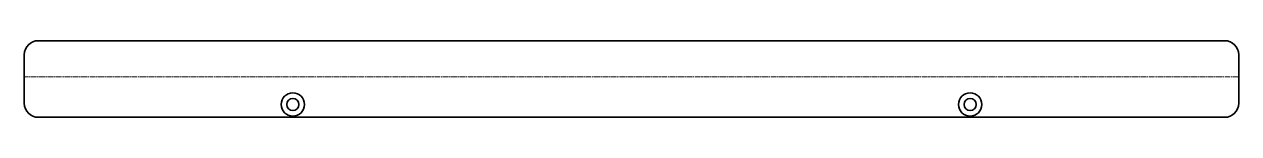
# Model space of a CAD drawing. Header units: inches. Extents: x 0 to 520, y 0 to 33.
import ezdxf

# ---------------------------------------------------------------- set-up
doc = ezdxf.new("R2010")
doc.units = ezdxf.units.IN
doc.header["$MEASUREMENT"] = 0
doc.linetypes.add('Chain', pattern=[13.68, 9.12, -1.14, 2.28, -1.14])
doc.layers.add('SIMUMAK Bend Centerline (ISO)', color=7, linetype='Chain', lineweight=9)
doc.layers.add('SIMUMAK Visible (ISO)', color=7, linetype='Continuous', lineweight=35)

# ---------------------------------------------------------------- blocks, each defined once
blk = doc.blocks.new('2DOF-150-17-FUE2-02_Sheet_2DOF-150-17-FUE2-02~2')
at = {"layer": 'SIMUMAK Bend Centerline (ISO)', "ltscale": 0.263158}
blk.add_line((260, 1), (-260, 1), dxfattribs=at)
at = {"layer": 'SIMUMAK Visible (ISO)'}
for p, q in [((-254, 16.39), (254, 16.39)), ((-260, -10.39), (-260, 10.39)), ((260, 10.39), (260, -10.39)), ((254, -16.39), (-254, -16.39))]:
    blk.add_line(p, q, dxfattribs=at)
for centre, radius in [((-145, -10.89), 5), ((-145, -10.89), 2.6), ((145, -10.89), 5), ((145, -10.89), 2.6)]:
    blk.add_circle(centre, radius, dxfattribs=at)
at = {"layer": 'SIMUMAK Visible (ISO)', "extrusion": (0, 0, -1)}
for centre, start, end in [((254, 10.39), 0, 90), ((-254, 10.39), 90, 180), ((254, -10.39), 270, 0), ((-254, -10.39), 180, 270)]:
    blk.add_arc(centre, 6, start, end, dxfattribs=at)

msp = doc.modelspace()

# ---------------------------------------------------------------- block references
msp.add_blockref('2DOF-150-17-FUE2-02_Sheet_2DOF-150-17-FUE2-02~2', (260, 16.39))

doc.saveas('drawing.dxf')
